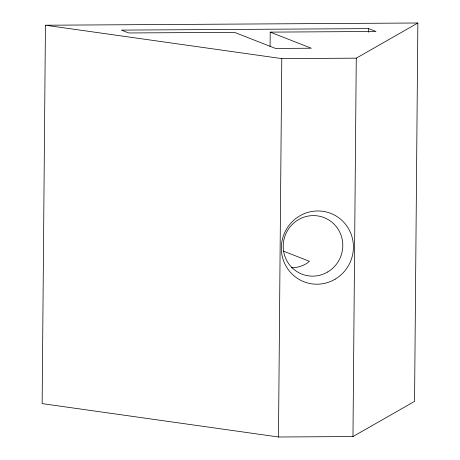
<?xml version="1.0" encoding="UTF-8"?>
<svg xmlns="http://www.w3.org/2000/svg" width="460" height="460" viewBox="0 0 460 460"><rect width="100%" height="100%" fill="white"/><g stroke="black" fill="none" stroke-linecap="round" stroke-linejoin="round"><path stroke-width="0.69" d="M45.442 25.225L42.142 403.621L278.484 437L352.964 436.557L414.558 401.396L417.858 23L45.442 25.225L281.784 58.604L356.264 58.161L417.858 23M270.077 46.489L270.204 32.119L375.969 31.487L368.69 28.629L121.405 30.107L128.691 32.965L234.456 32.332L275.517 48.438L311.27 48.225L270.204 32.119M278.484 437L281.784 58.604M352.964 436.557L356.264 58.161M368.655 32.217L368.69 28.629M283.578 251.183L309.413 261.314L306.412 263.655A30.36 29.704 -68.6 0 1 291.479 267.8M335.122 279.191A36.731 35.943 -68.6 0 0 335.673 215.751A36.731 35.943 -68.6 0 0 281.325 247.796A36.731 35.943 -68.6 0 0 335.122 279.191M327.675 271.992A30.36 29.704 -68.6 0 0 328.129 219.564A30.36 29.704 -68.6 0 0 283.21 246.042A30.36 29.704 -68.6 0 0 327.675 271.992"/></g></svg>
